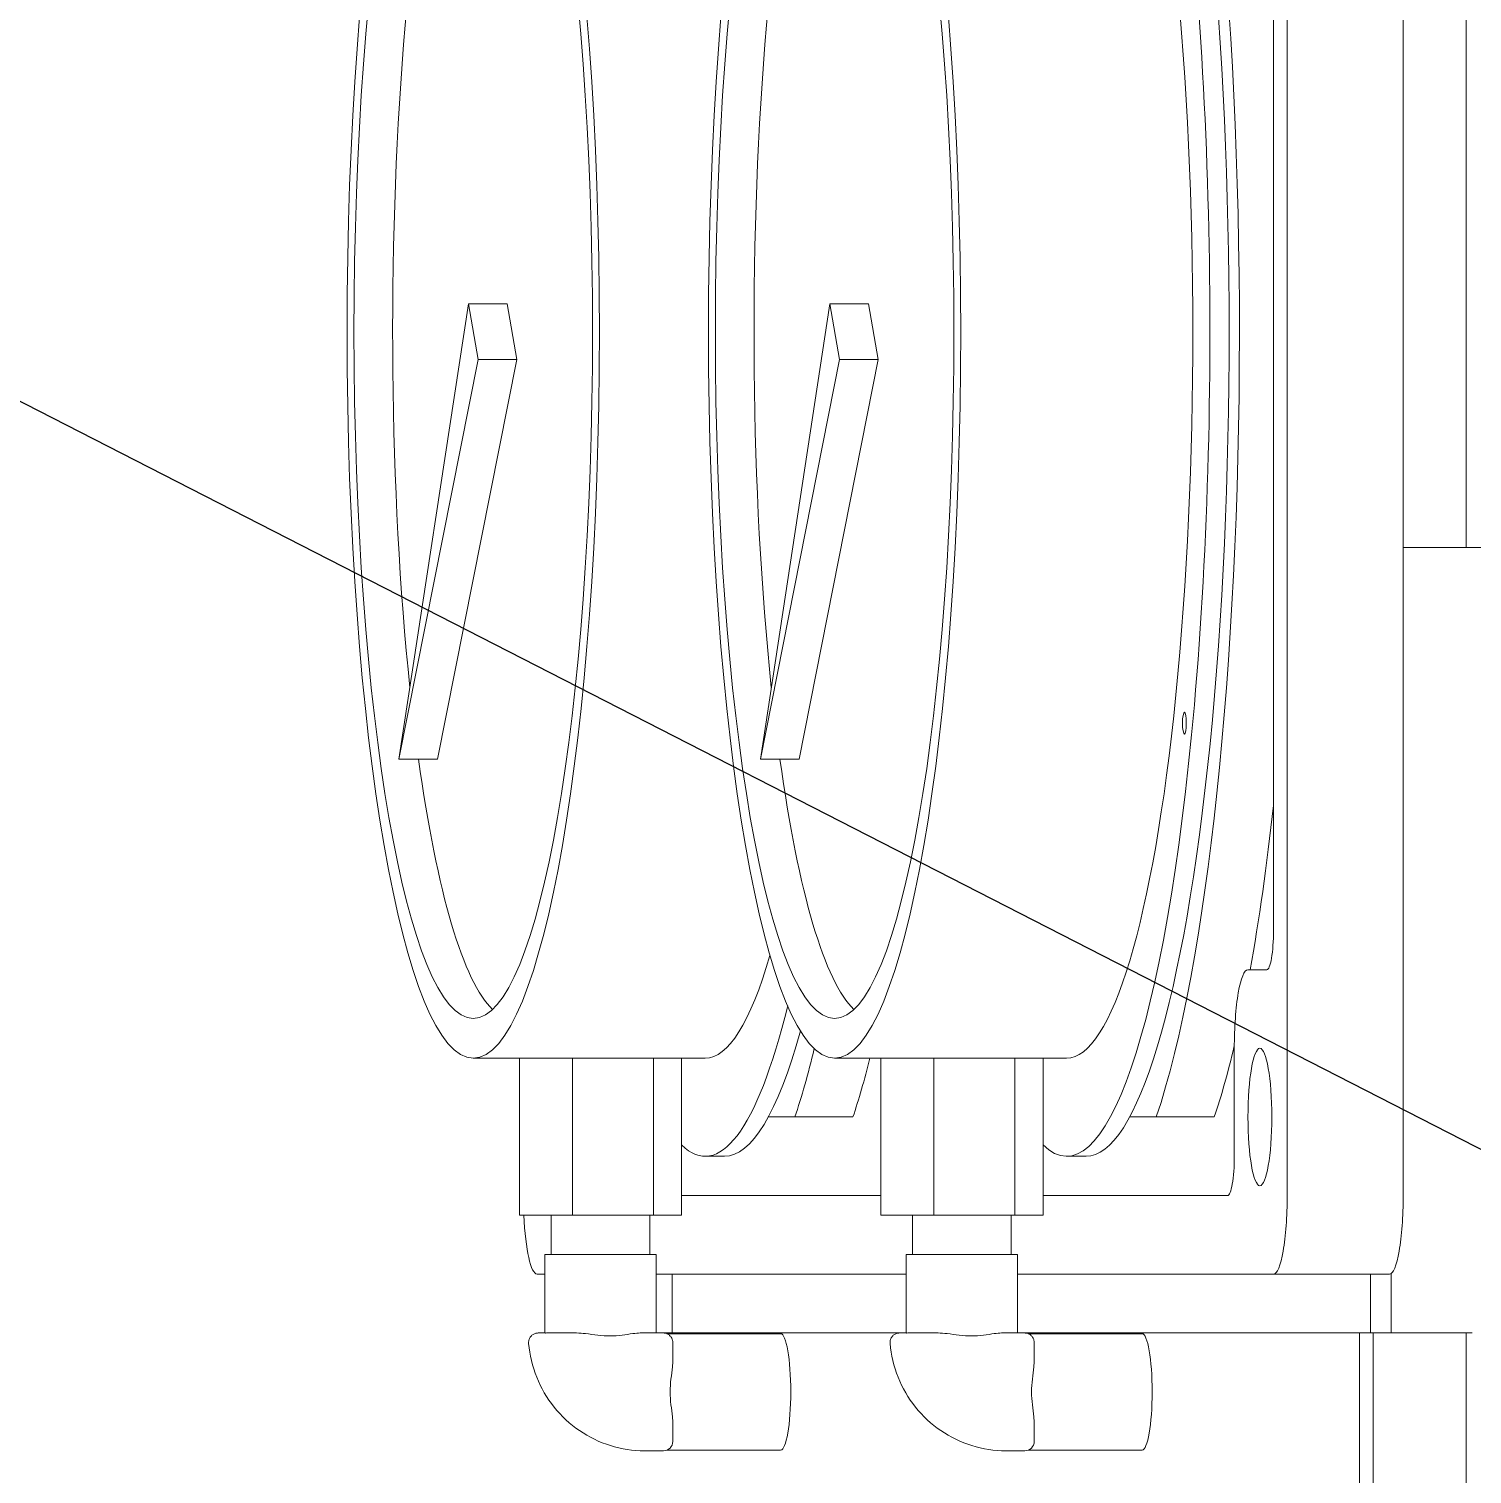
# Model space of a CAD drawing. Header units: inches. Extents: x 14 to 368, y 5 to 236.
# Drawn here: x 172.194 to 176.788, y 96.995 to 101.595 of the extents above; entities that cross this region are included whole.
import ezdxf

# ---------------------------------------------------------------- set-up
doc = ezdxf.new("R2010")
doc.units = ezdxf.units.IN
doc.header["$LTSCALE"] = 11
doc.header["$MEASUREMENT"] = 0
doc.layers.add('Symbol (ANSI)', color=7, linetype='Continuous', lineweight=25)
doc.layers.add('Visible (ANSI)', color=7, linetype='Continuous', lineweight=50)
doc.styles.add('MEMCOR Medium', font='arial.ttf')
doc.dimstyles.new('Default (ANSI)$7', dxfattribs={"dimscale": 11, "dimtxt": 0.15, "dimasz": 0.098425, "dimexe": 0.125, "dimexo": 0.0625, "dimgap": 0.031496, "dimtad": 0, "dimtih": 1, "dimtoh": 1, "dimdec": 4, "dimrnd": 1e-08, "dimzin": 3, "dimdsep": 46, "dimlunit": 5, "dimtxsty": 'MEMCOR Medium', "dimcen": 0.09, "dimdle": 0.393701, "dimclrd": 256, "dimclre": 256, "dimclrt": 256, "dimadec": 0, "dimazin": 1, "dimtfac": 0.8, "dimtofl": 0, "dimtmove": 0, "dimatfit": 3, "dimfxl": 1, "dimfrac": 1, "dimtolj": 1, "dimtzin": 4, "dimlwd": -1, "dimlwe": -1, "dimarcsym": 0})

msp = doc.modelspace()

# ---------------------------------------------------------------- linework, layer by layer
at = {"layer": 'Visible (ANSI)', "linetype": 'Continuous', "lineweight": 18}
for p, q in [((176.198995, 105.38126), (176.198995, 97.88126)), ((176.568298, 105.38126), (176.568298, 97.88126)), ((176.155577, 104.53751), (176.155577, 98.72501)), ((176.768587, 99.94376), (176.768587, 103.31876)), ((173.37172, 99.26998), (173.592749, 100.719613)), ((173.71585, 100.719613), (173.592749, 100.719613)), ((173.592749, 100.719613), (173.623446, 100.542836)), ((173.71585, 100.719613), (173.746547, 100.542836)), ((174.522127, 99.26998), (174.743156, 100.719613)), ((174.866257, 100.719613), (174.743156, 100.719613)), ((174.743156, 100.719613), (174.773853, 100.542836)), ((174.866257, 100.719613), (174.896954, 100.542836)), ((173.623446, 100.542836), (173.37172, 99.26998)), ((173.746547, 100.542836), (173.494821, 99.26998)), ((173.746547, 100.542836), (173.623446, 100.542836)), ((174.773853, 100.542836), (174.522127, 99.26998)), ((174.896954, 100.542836), (174.645228, 99.26998)), ((174.896954, 100.542836), (174.773853, 100.542836)), ((176.787702, 99.94376), (176.568298, 99.94376)), ((176.787702, 99.94376), (177.294527, 99.94376)), ((173.494821, 99.26998), (173.37172, 99.26998)), ((174.645228, 99.26998), (174.522127, 99.26998)), ((176.133871, 98.60001), (176.074185, 98.60001)), ((173.75498, 98.318725), (173.608098, 98.318725)), ((173.75498, 98.318725), (173.75498, 97.818725)), ((173.923539, 98.318725), (173.75498, 98.318725)), ((173.923539, 98.318725), (173.923539, 97.818725)), ((174.181787, 98.318725), (173.923539, 98.318725)), ((174.181787, 98.318725), (174.181787, 97.818725)), ((174.271475, 98.318725), (174.181787, 98.318725)), ((174.271475, 98.318725), (174.271475, 97.818725)), ((174.346704, 98.318725), (174.271475, 98.318725)), ((174.905387, 98.318725), (174.758505, 98.318725)), ((174.905387, 98.318725), (174.905387, 97.818725)), ((175.073946, 98.318725), (174.905387, 98.318725)), ((175.073946, 98.318725), (175.073946, 97.818725)), ((175.332194, 98.318725), (175.073946, 98.318725)), ((175.332194, 98.318725), (175.332194, 97.818725)), ((175.421882, 98.318725), (175.332194, 98.318725)), ((175.421882, 98.318725), (175.421882, 97.818725)), ((175.497111, 98.318725), (175.421882, 98.318725)), ((176.030773, 98.35001), (176.030773, 98.006295)), ((174.632018, 98.131295), (174.547279, 98.131295)), ((174.81667, 98.131295), (174.632018, 98.131295)), ((175.782425, 98.131295), (175.697686, 98.131295)), ((175.967077, 98.131295), (175.782425, 98.131295)), ((174.408254, 98.006225), (174.346704, 98.006225)), ((175.558661, 98.006225), (175.497111, 98.006225)), ((174.905387, 97.881295), (174.271475, 97.881295)), ((176.009067, 97.881295), (175.421882, 97.881295)), ((173.75498, 97.818725), (173.923539, 97.818725)), ((173.856247, 97.818725), (173.856247, 97.693725)), ((173.923539, 97.818725), (174.181787, 97.818725)), ((174.170208, 97.818725), (174.170208, 97.693725)), ((174.181787, 97.818725), (174.271475, 97.818725)), ((174.905387, 97.818725), (175.073946, 97.818725)), ((175.006654, 97.818725), (175.006654, 97.693725)), ((175.073946, 97.818725), (175.332194, 97.818725)), ((175.320615, 97.818725), (175.320615, 97.693725)), ((175.332194, 97.818725), (175.421882, 97.818725)), ((174.190727, 97.693725), (173.835729, 97.693725)), ((173.835729, 97.693725), (173.835729, 97.443725)), ((174.190727, 97.693725), (174.190727, 97.443725)), ((175.341134, 97.693725), (174.986136, 97.693725)), ((174.986136, 97.693725), (174.986136, 97.443725)), ((175.341134, 97.693725), (175.341134, 97.443725)), ((173.835729, 97.63126), (173.811332, 97.63126)), ((174.986136, 97.63126), (174.190727, 97.63126)), ((174.241437, 97.63126), (174.241437, 97.44376)), ((176.155583, 97.63126), (175.341134, 97.63126)), ((176.155583, 97.63126), (176.524886, 97.63126)), ((176.464134, 97.44376), (176.464134, 97.63126)), ((176.53012, 97.633084), (176.53012, 97.44376)), ((173.83588, 97.443725), (173.814843, 97.443725)), ((173.865108, 97.443725), (173.84407, 97.443725)), ((173.937166, 97.443725), (173.865108, 97.443725)), ((174.2129, 97.443725), (174.139554, 97.443725)), ((174.241437, 97.44376), (174.190727, 97.44376)), ((174.224415, 97.441485), (174.586614, 97.441485)), ((174.241437, 97.44376), (174.986136, 97.44376)), ((174.986287, 97.443725), (174.96525, 97.443725)), ((175.015515, 97.443725), (174.994477, 97.443725)), ((175.087573, 97.443725), (175.015515, 97.443725)), ((175.363306, 97.443725), (175.289961, 97.443725)), ((175.341134, 97.44376), (176.464134, 97.44376)), ((175.374822, 97.441485), (175.737021, 97.441485)), ((176.429112, 95.248266), (176.429112, 97.44376)), ((176.53012, 97.44376), (176.464134, 97.44376)), ((176.472524, 97.44376), (176.472524, 95.181261)), ((176.53012, 97.44376), (176.787702, 97.44376)), ((176.768587, 94.81876), (176.768587, 97.44376)), ((174.243393, 97.413231), (174.243393, 97.356796)), ((175.3938, 97.413231), (175.3938, 97.356796)), ((174.243393, 97.155654), (174.243393, 97.098725)), ((175.3938, 97.155654), (175.3938, 97.098725)), ((174.224768, 97.070965), (174.586614, 97.070965)), ((175.375175, 97.070965), (175.737021, 97.070965)), ((174.153314, 97.068725), (174.20756, 97.068725)), ((174.213393, 97.068725), (174.20756, 97.068725)), ((175.303721, 97.068725), (175.357967, 97.068725)), ((175.3638, 97.068725), (175.357967, 97.068725))]:
    msp.add_line(p, q, dxfattribs=at)
for centre in [(174.213393, 97.098725), (175.3638, 97.098725)]:
    msp.add_arc(centre, 0.03, 270, 0, dxfattribs=at)
for centre, major_axis, start_param, end_param in [((175.558661, 100.631225), (0, 2.8125), 3.61752935, 6.88867721), ((175.497111, 100.631225), (0, 2.625), 2.97579663, 6.77611057), ((175.558661, 100.631225), (0, 2.625), 3.14159265, 6.28318531), ((175.497111, 100.631225), (0, 2.3125), 3.14159265, 6.28318531), ((173.731199, 100.631225), (0, 2.186419), 0.16283541, 2.11561687), ((174.881606, 100.631225), (0, 2.186419), 0.16283541, 2.11561687), ((173.731199, 100.631225), (0, -2.186419), 5.3844383, 6.12034989), ((174.881606, 100.631225), (0, -2.186419), 5.3844383, 6.12034989), ((175.743313, 100.631225), (0, -2.8125), 0.76380453, 1.004953), ((176.133871, 98.72501), (0, -0.125), 0, 1.57079633), ((174.346704, 100.631225), (0, -2.3125), 0, 0.53838479), ((176.074185, 98.35001), (0, 0.25), 0, 1.57079633), ((174.346704, 100.631225), (0, -2.625), 6.11738929, 6.89657122), ((174.408254, 100.631225), (0, -2.625), 0, 0.55848609), ((174.408254, 100.631225), (0, -2.8125), 0.4759367, 0.62418561), ((174.592906, 100.631225), (0, -2.8125), 0.4759367, 0.6054919), ((175.743313, 100.631225), (0, -2.8125), 0.4759367, 0.62936889), ((176.009067, 98.006295), (0, -0.125), 0, 1.57079633), ((176.155583, 97.88126), (0, -0.25), 0, 1.57079633), ((176.524886, 97.88126), (0, -0.25), 0, 1.57079633), ((173.811332, 97.88126), (0, -0.25), 4.96521415, 6.28318531), ((174.586614, 97.256225), (0, -0.18526), 0, 3.14159265), ((175.737021, 97.256225), (0, -0.18526), 0, 3.14159265)]:
    msp.add_ellipse(centre, major_axis=major_axis, ratio=0.17364818, start_param=start_param, end_param=end_param, dxfattribs=at)
for centre, major_axis in [((173.608098, 100.631225), (0, 2.3125)), ((174.758505, 100.631225), (0, 2.3125)), ((173.608098, 100.631225), (0, 2.186419)), ((174.758505, 100.631225), (0, 2.186419)), ((175.871927, 99.385027), (0, -0.035)), ((176.112171, 98.13126), (0, 0.21875))]:
    msp.add_ellipse(centre, major_axis=major_axis, ratio=0.17364818, dxfattribs=at)
for points, knots in [([(173.784507, 97.41062), (173.784328, 97.412667), (173.784289, 97.415174), (173.785287, 97.421294), (173.786383, 97.424959), (173.79012, 97.431404), (173.792356, 97.434132), (173.797352, 97.438448), (173.800047, 97.440061), (173.805553, 97.442469), (173.808282, 97.443109), (173.812185, 97.443653), (173.813593, 97.443725), (173.814843, 97.443725)], [-0.0143428602, -0.0143428602, -0.0143428602, -0.0143428602, -0.0114742882, -0.0114742882, -0.0086057161, -0.0086057161, -0.0063912928, -0.0063912928, -0.0042513312, -0.0042513312, -0.0017349933, -0.0017349933, 0, 0, 0, 0]), ([(173.83588, 97.443725), (173.836239, 97.443766), (173.837099, 97.443684), (173.838425, 97.443684), (173.839752, 97.443684), (173.841654, 97.443766), (173.84407, 97.443725)], [1.118517942, 1.118517942, 1.118517942, 1.118517942, 1.176718059, 1.176718059, 1.176718059, 1.234918175, 1.234918175, 1.234918175, 1.234918175]), ([(173.937166, 97.443725), (173.946307, 97.443728), (173.955938, 97.442906), (173.991033, 97.438892), (174.018289, 97.434447), (174.04405, 97.434447), (174.069811, 97.434447), (174.094973, 97.438892), (174.12463, 97.442906), (174.132446, 97.443728), (174.139554, 97.443725)], [2.000751798, 2.000751798, 2.000751798, 2.000751798, 2.079672535, 2.079672535, 2.279000165, 2.279000165, 2.279000165, 2.478327794, 2.478327794, 2.557248531, 2.557248531, 2.557248531, 2.557248531]), ([(174.243393, 97.413231), (174.243393, 97.415307), (174.243202, 97.417797), (174.241743, 97.423614), (174.240425, 97.426967), (174.236462, 97.432905), (174.23407, 97.435469), (174.228845, 97.439456), (174.226067, 97.440894), (174.220439, 97.442966), (174.217686, 97.44344), (174.21449, 97.443697), (174.213668, 97.443725), (174.2129, 97.443725)], [-0.174532925, -0.174532925, -0.174532925, -0.174532925, -0.13962634, -0.13962634, -0.104719755, -0.104719755, -0.075502303, -0.075502303, -0.046883857, -0.046883857, -0.012922213, -0.012922213, 0, 0, 0, 0]), ([(174.934914, 97.41062), (174.934735, 97.412667), (174.934696, 97.415174), (174.935694, 97.421294), (174.93679, 97.424959), (174.940527, 97.431404), (174.942763, 97.434132), (174.947759, 97.438448), (174.950454, 97.440061), (174.95596, 97.442469), (174.958689, 97.443109), (174.962592, 97.443653), (174.964, 97.443725), (174.96525, 97.443725)], [-0.0143428602, -0.0143428602, -0.0143428602, -0.0143428602, -0.0114742882, -0.0114742882, -0.0086057161, -0.0086057161, -0.0063912928, -0.0063912928, -0.0042513312, -0.0042513312, -0.0017349933, -0.0017349933, 0, 0, 0, 0]), ([(174.986287, 97.443725), (174.986646, 97.443766), (174.987506, 97.443684), (174.988832, 97.443684), (174.990159, 97.443684), (174.992061, 97.443766), (174.994477, 97.443725)], [1.118517942, 1.118517942, 1.118517942, 1.118517942, 1.176718059, 1.176718059, 1.176718059, 1.234918175, 1.234918175, 1.234918175, 1.234918175]), ([(175.087573, 97.443725), (175.096714, 97.443728), (175.106345, 97.442906), (175.14144, 97.438892), (175.168696, 97.434447), (175.194457, 97.434447), (175.220218, 97.434447), (175.24538, 97.438892), (175.275037, 97.442906), (175.282853, 97.443728), (175.289961, 97.443725)], [2.000751798, 2.000751798, 2.000751798, 2.000751798, 2.079672535, 2.079672535, 2.279000165, 2.279000165, 2.279000165, 2.478327794, 2.478327794, 2.557248531, 2.557248531, 2.557248531, 2.557248531]), ([(175.3938, 97.413231), (175.3938, 97.415307), (175.393609, 97.417797), (175.39215, 97.423614), (175.390832, 97.426967), (175.386869, 97.432905), (175.384477, 97.435469), (175.379252, 97.439456), (175.376474, 97.440894), (175.370846, 97.442966), (175.368093, 97.44344), (175.364897, 97.443697), (175.364075, 97.443725), (175.363306, 97.443725)], [-0.174532925, -0.174532925, -0.174532925, -0.174532925, -0.13962634, -0.13962634, -0.104719755, -0.104719755, -0.075502303, -0.075502303, -0.046883857, -0.046883857, -0.012922213, -0.012922213, 0, 0, 0, 0]), ([(173.784507, 97.41062), (173.787729, 97.373802), (173.796363, 97.337469), (173.823735, 97.268888), (173.842472, 97.236648), (173.888469, 97.179066), (173.915724, 97.153732), (173.976416, 97.112212), (174.009845, 97.096033), (174.079959, 97.074287), (174.116634, 97.068725), (174.153314, 97.068725)], [1.65941468, 1.65941468, 1.65941468, 1.65941468, 1.95585027, 1.95585027, 2.25228587, 2.25228587, 2.54872146, 2.54872146, 2.84515706, 2.84515706, 3.14159265, 3.14159265, 3.14159265, 3.14159265]), ([(174.934914, 97.41062), (174.938136, 97.373802), (174.94677, 97.337469), (174.974142, 97.268888), (174.992879, 97.236648), (175.038876, 97.179066), (175.066131, 97.153732), (175.126823, 97.112212), (175.160252, 97.096033), (175.230366, 97.074287), (175.267041, 97.068725), (175.303721, 97.068725)], [1.65941468, 1.65941468, 1.65941468, 1.65941468, 1.95585027, 1.95585027, 2.25228587, 2.25228587, 2.54872146, 2.54872146, 2.84515706, 2.84515706, 3.14159265, 3.14159265, 3.14159265, 3.14159265]), ([(174.243395, 97.356795), (174.243395, 97.350137), (174.242935, 97.343167), (174.239809, 97.311391), (174.234787, 97.283819), (174.234787, 97.22863), (174.239809, 97.201059), (174.242935, 97.169283), (174.243395, 97.162313), (174.243395, 97.155655)], [0.937661255, 0.937661255, 0.937661255, 0.937661255, 0.999592275, 0.999592275, 1.209861777, 1.209861777, 1.42013128, 1.42013128, 1.4820623, 1.4820623, 1.4820623, 1.4820623]), ([(175.393802, 97.356795), (175.393802, 97.350137), (175.393342, 97.343167), (175.390216, 97.311391), (175.385194, 97.283819), (175.385194, 97.22863), (175.390216, 97.201059), (175.393342, 97.169283), (175.393802, 97.162313), (175.393802, 97.155655)], [0.937661255, 0.937661255, 0.937661255, 0.937661255, 0.999592275, 0.999592275, 1.209861777, 1.209861777, 1.42013128, 1.42013128, 1.4820623, 1.4820623, 1.4820623, 1.4820623])]:
    msp.add_open_spline(points, degree=3, knots=knots, dxfattribs=at)

# ---------------------------------------------------------------- leaders
at = {"layer": 'Symbol (ANSI)', "annotation_type": 0, "has_hookline": 1, "hookline_direction": 1, "text_width": 39.391782}
msp.add_leader([(189.125237, 91.725424), (170.026398, 101.503739), (168.943721, 101.503739)], dimstyle='Default (ANSI)$7', override={"dimtad": 0}, dxfattribs=at)

doc.saveas('drawing.dxf')
